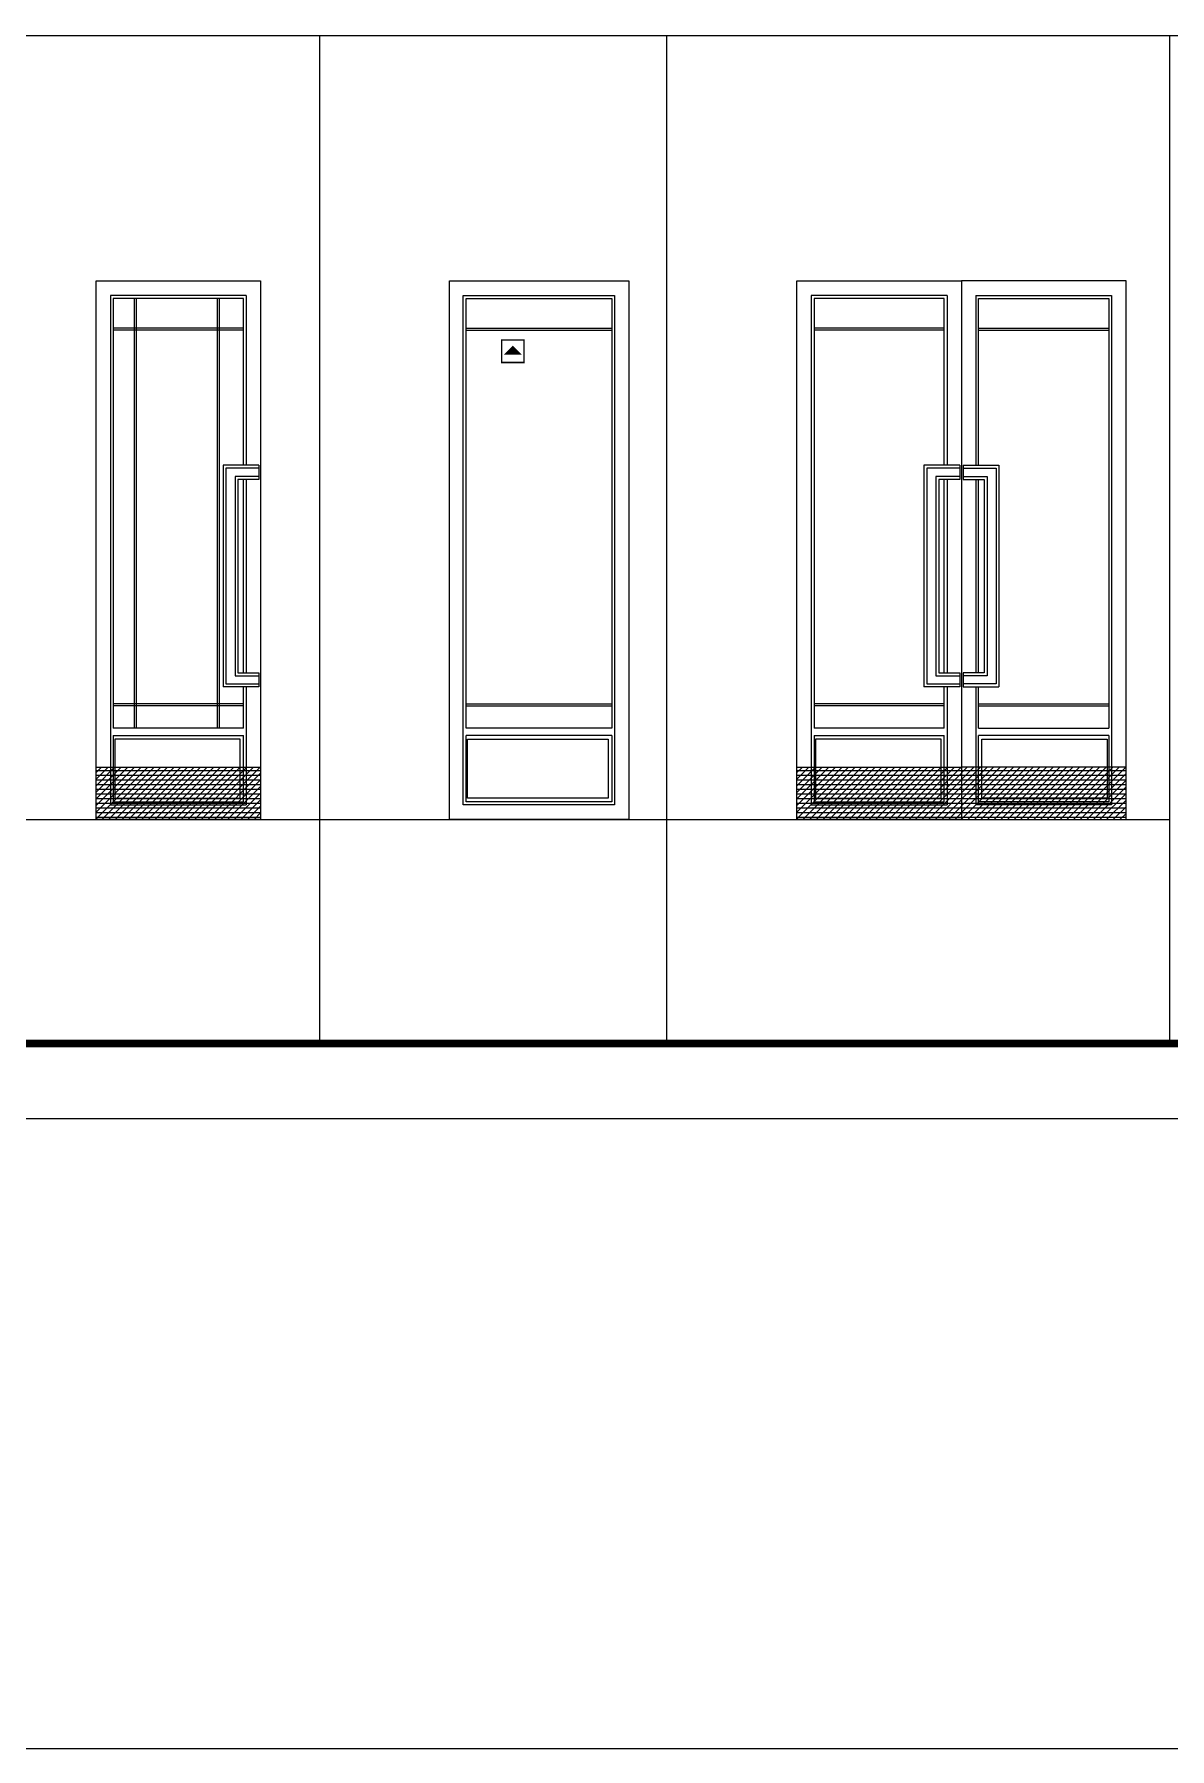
# Model space of a CAD drawing. Extents: x 1188826 to 1909461, y 608442 to 1651179.
# Drawn here: x 1684662 to 1699839, y 1001679 to 1024588 of the extents above; entities that cross this region are included whole.
import ezdxf

# ---------------------------------------------------------------- set-up
doc = ezdxf.new("R2010")
doc.units = 0
doc.header["$LTSCALE"] = 1000
doc.header["$MEASUREMENT"] = 0
doc.layers.add('DIM_MODI', color=1, linetype='Continuous', plot=False)
for name, color, linetype, lineweight in [('WALL', 9, 'Continuous', 40), ('WINDOW', 144, 'Continuous', 15), ('填充', 251, 'Continuous', 5)]:
    doc.layers.add(name, color=color, linetype=linetype, lineweight=lineweight)
doc.layers.add('图框', color=140, linetype='Continuous')
doc.layers.add('立面线', color=40, linetype='Continuous')

# ---------------------------------------------------------------- blocks, each defined once
blk = doc.blocks.new('124123123')
at = {"layer": 'WINDOW'}
for p, q in [((256, 611), (256, 3482)), ((270, 611), (270, 3482)), ((812, 611), (812, 3482)), ((826, 611), (826, 3482)), ((985, 3284), (115, 3284)), ((985, 3269), (115, 3269)), ((985, 774), (115, 774)), ((985, 759), (115, 759))]:
    blk.add_line(p, q, dxfattribs=at)
at = {"layer": 'WINDOW', "const_width": 0.001}
blk.add_lwpolyline([(115, 3482), (985, 3482), (985, 2367), (849, 2367), (849, 887), (985, 887), (985, 611), (115, 611)], close=True, dxfattribs=at)
at = {"layer": '立面线'}
for p, q in [((1004, 3501), (96, 3501)), ((96, 3501), (96, 99)), ((985, 3482), (115, 3482)), ((115, 3482), (115, 611)), ((985, 2367), (985, 3482)), ((1004, 3501), (1004, 2367)), ((849, 2367), (849, 887)), ((1088, 2367), (849, 2367)), ((868, 2347), (868, 907)), ((1088, 2347), (868, 2347)), ((929, 2293), (929, 961)), ((1088, 2293), (929, 2293)), ((1088, 2367), (1088, 2273)), ((948, 2273), (948, 981)), ((1088, 2273), (948, 2273)), ((985, 981), (985, 2273)), ((1004, 2273), (1004, 981)), ((929, 961), (1088, 961)), ((948, 981), (1088, 981)), ((1088, 981), (1088, 887)), ((1088, 887), (849, 887)), ((868, 907), (1088, 907)), ((985, 611), (985, 887)), ((1004, 887), (1004, 99)), ((985, 611), (115, 611)), ((115, 562), (115, 118)), ((115, 562), (985, 562)), ((964, 537), (125, 537)), ((125, 537), (125, 143)), ((964, 143), (964, 537)), ((985, 118), (985, 562)), ((115, 118), (985, 118)), ((125, 143), (964, 143)), ((96, 99), (1004, 99))]:
    blk.add_line(p, q, dxfattribs=at)
blk.add_lwpolyline([(0, 3600), (1100, 3600), (1100, 0), (0, 0)], close=True, dxfattribs=at)
blk = doc.blocks.new('214123541')
at = {"layer": 'WINDOW'}
for p, q in [((-988, 611), (-988, 3482)), ((-988, 3482), (-15, 3482)), ((-15, 3482), (-15, 611)), ((-988, 3284), (-15, 3284)), ((-988, 3269), (-15, 3269)), ((-988, 774), (-15, 774)), ((-988, 759), (-15, 759)), ((-15, 611), (-988, 611))]:
    blk.add_line(p, q, dxfattribs=at)
at = {"layer": '立面线'}
for p, q in [((-1007, 99), (-1007, 3501)), ((-1007, 3501), (4, 3501)), ((4, 3501), (4, 99)), ((-15, 562), (-988, 562)), ((-988, 118), (-988, 562)), ((-978, 143), (-978, 537)), ((-978, 537), (-39, 537)), ((-39, 537), (-39, 143)), ((-15, 562), (-15, 118)), ((-15, 118), (-988, 118)), ((-39, 143), (-978, 143)), ((4, 99), (-1007, 99))]:
    blk.add_line(p, q, dxfattribs=at)
blk.add_lwpolyline([(-1100, 3600), (100, 3600), (100, 0), (-1100, 0)], close=True, dxfattribs=at)
blk = doc.blocks.new('214131')
at = {"layer": 'WINDOW'}
for p, q in [((-1215, 3284), (-2084, 3284)), ((-1215, 3269), (-2084, 3269)), ((-985, 3284), (-115, 3284)), ((-985, 3269), (-115, 3269)), ((-1215, 774), (-2084, 774)), ((-1215, 759), (-2084, 759)), ((-985, 774), (-115, 774)), ((-985, 759), (-115, 759))]:
    blk.add_line(p, q, dxfattribs=at)
at = {"layer": 'WINDOW', "const_width": 0.001}
for points in [[(-2084, 3482), (-1215, 3482), (-1215, 2367), (-1351, 2367), (-1351, 887), (-1215, 887), (-1215, 611), (-2084, 611)], [(-115, 3482), (-985, 3482), (-985, 2367), (-849, 2367), (-849, 887), (-985, 887), (-985, 611), (-115, 611)]]:
    blk.add_lwpolyline(points, close=True, dxfattribs=at)
at = {"layer": '立面线'}
for p, q in [((-1196, 3501), (-2104, 3501)), ((-2104, 3501), (-2104, 99)), ((-1215, 3482), (-2084, 3482)), ((-2084, 3482), (-2084, 611)), ((-1215, 2367), (-1215, 3482)), ((-1196, 3501), (-1196, 2367)), ((-1004, 3501), (-1004, 2367)), ((-1004, 3501), (-96, 3501)), ((-985, 3482), (-115, 3482)), ((-985, 2367), (-985, 3482)), ((-115, 3482), (-115, 611)), ((-96, 3501), (-96, 99)), ((-1351, 2367), (-1351, 887)), ((-1111, 2367), (-1351, 2367)), ((-1332, 2347), (-1332, 907)), ((-1111, 2347), (-1332, 2347)), ((-1270, 2293), (-1270, 961)), ((-1111, 2293), (-1270, 2293)), ((-1111, 2367), (-1111, 2273)), ((-1088, 2367), (-1088, 2273)), ((-1088, 2367), (-849, 2367)), ((-1088, 2347), (-868, 2347)), ((-1088, 2293), (-929, 2293)), ((-929, 2293), (-929, 961)), ((-868, 2347), (-868, 907)), ((-849, 2367), (-849, 887)), ((-1251, 2273), (-1251, 981)), ((-1111, 2273), (-1251, 2273)), ((-1215, 981), (-1215, 2273)), ((-1196, 2273), (-1196, 981)), ((-1088, 2273), (-948, 2273)), ((-1004, 2273), (-1004, 981)), ((-985, 981), (-985, 2273)), ((-948, 2273), (-948, 981)), ((-1270, 961), (-1111, 961)), ((-1251, 981), (-1111, 981)), ((-1111, 981), (-1111, 887)), ((-1088, 981), (-1088, 887)), ((-948, 981), (-1088, 981)), ((-929, 961), (-1088, 961)), ((-1111, 887), (-1351, 887)), ((-1332, 907), (-1111, 907)), ((-1215, 611), (-1215, 887)), ((-1196, 887), (-1196, 99)), ((-868, 907), (-1088, 907)), ((-1088, 887), (-849, 887)), ((-1004, 887), (-1004, 99)), ((-985, 611), (-985, 887)), ((-1215, 611), (-2084, 611)), ((-985, 611), (-115, 611)), ((-2084, 562), (-2084, 118)), ((-2084, 562), (-1215, 562)), ((-1236, 537), (-2075, 537)), ((-2075, 537), (-2075, 143)), ((-1236, 143), (-1236, 537)), ((-1215, 118), (-1215, 562)), ((-115, 562), (-985, 562)), ((-985, 118), (-985, 562)), ((-964, 537), (-125, 537)), ((-964, 143), (-964, 537)), ((-125, 537), (-125, 143)), ((-115, 562), (-115, 118)), ((-2084, 118), (-1215, 118)), ((-2075, 143), (-1236, 143)), ((-115, 118), (-985, 118)), ((-125, 143), (-964, 143)), ((-2104, 99), (-1196, 99)), ((-96, 99), (-1004, 99))]:
    blk.add_line(p, q, dxfattribs=at)
for points in [[(-2199, 3600), (-1100, 3600), (-1100, 0), (-2199, 0)], [(0, 3600), (-1100, 3600), (-1100, 0), (0, 0)]]:
    blk.add_lwpolyline(points, close=True, dxfattribs=at)
blk = doc.blocks.new('fewfrewfref')
at = {"layer": 'WALL'}
blk.add_hatch(color=1, dxfattribs=at).paths.add_polyline_path([(367770, 261682), (367710, 261622), (367830, 261622)])
at = {"layer": 'WALL', "color": 1, "const_width": 10}
blk.add_lwpolyline([(367695, 261570), (367695, 261720), (367845, 261720), (367845, 261570)], close=True, dxfattribs=at)

msp = doc.modelspace()

# ---------------------------------------------------------------- hatches: boundary and pattern name
at = {"true_color": 0x642165}
h = msp.add_hatch(dxfattribs=at)
h.set_pattern_fill('木板', color=219, scale=50, style=0)
h.set_pattern_definition([(0, (344322.42, -633060.44), (0, 62.5), []), (45, (344322.42, -633060.44), (-44.1941738, 44.1941738), [])])
h.paths.add_polyline_path([(1685488, 1014096), (1687687, 1014096), (1687687, 1014796), (1685488, 1014796)])
h = msp.add_hatch(dxfattribs=at)
h.set_pattern_fill('木板', color=219, scale=50, style=0)
h.set_pattern_definition([(0, (353691.26, -633060.44), (0, 62.5), []), (45, (353691.26, -633060.44), (-44.1941738, 44.1941738), [])])
h.paths.add_polyline_path([(1694856, 1014096), (1697056, 1014096), (1697056, 1014796), (1694856, 1014796)])
h = msp.add_hatch(dxfattribs=at)
h.set_pattern_fill('木板', color=219, scale=50, style=0)
h.set_pattern_definition([(0, (355011.31, -633061.146), (0, 62.5), []), (45, (355011.31, -633061.146), (-44.1941738, 44.1941738), [])])
h.paths.add_polyline_path([(1699255, 1014095), (1697056, 1014095), (1697056, 1014795), (1699255, 1014795)])

# ---------------------------------------------------------------- linework, layer by layer
at = {"color": 217, "true_color": 0x93278f}
for points in [[(1685488, 1014796), (1687687, 1014795), (1687687, 1014095), (1685488, 1014096)], [(1694856, 1014796), (1697056, 1014795), (1697056, 1014095), (1694856, 1014096)], [(1699255, 1014795), (1697056, 1014795), (1697056, 1014095), (1699255, 1014095)]]:
    msp.add_lwpolyline(points, close=True, dxfattribs=at)
at = {"layer": 'DIM_MODI'}
msp.add_lwpolyline([(1607516, 1060214), (1736092, 1060214), (1736092, 1001679), (1607516, 1001679)], close=True, dxfattribs=at)
at = {"layer": '图框'}
msp.add_line((1674554, 1014095), (1699839, 1014095), dxfattribs=at)
for points in [[(1643957, 1010102), (1718257, 1010102), (1718257, 1052102), (1643957, 1052102)], [(1710257, 1024569), (1674554, 1024569), (1674554, 1011102), (1710257, 1011102)]]:
    msp.add_lwpolyline(points, close=True, dxfattribs=at)
at = {"layer": '图框', "const_width": 100}
msp.add_lwpolyline([(1646457, 1011102), (1717257, 1011102), (1717257, 1051102), (1646457, 1051102)], close=True, dxfattribs=at)
at = {"layer": '图框'}
for points in [[(1688478, 1011102), (1688478, 1024569)], [(1693119, 1011102), (1693119, 1024569)], [(1699839, 1011102), (1699839, 1024569)]]:
    msp.add_lwpolyline(points, dxfattribs=at)

# ---------------------------------------------------------------- block references
at = {"layer": 'WALL', "xscale": 2, "yscale": 2, "zscale": 2}
for name, p in [('124123123', (1685488, 1014095)), ('214123541', (1692411, 1014095)), ('214131', (1699255, 1014095))]:
    msp.add_blockref(name, p, dxfattribs=at)
at = {"layer": '填充', "xscale": 2, "yscale": 2, "zscale": 2}
msp.add_blockref('fewfrewfref', (955519, 497063), dxfattribs=at)

doc.saveas('drawing.dxf')
